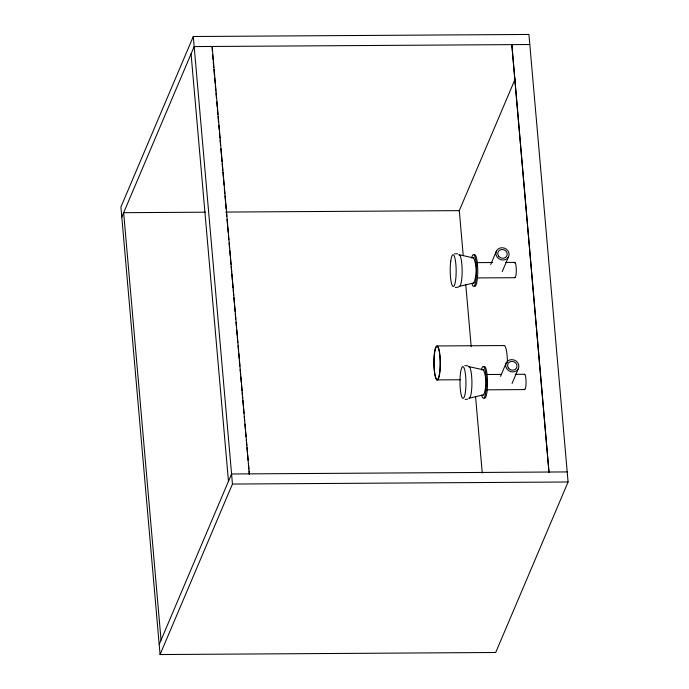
<?xml version="1.0" encoding="UTF-8"?>
<svg xmlns="http://www.w3.org/2000/svg" width="689" height="689" viewBox="0 0 689 689"><rect width="100%" height="100%" fill="white"/><g stroke="black" fill="none" stroke-linecap="round" stroke-linejoin="round"><path stroke-width="1.03" d="M193.29 36.508L120.919 207.001L160.072 654.55L495.71 652.492L568.081 481.999L528.928 34.45L193.29 36.508L232.451 484.048L160.072 654.55M121.798 217.078L194.169 46.576L529.807 44.518M159.193 644.482L231.564 473.98L567.202 471.922M459.107 211.075L515.165 79.011M490.714 264.498L496.511 250.839M502.264 271.561L508.482 256.928A6.718 6.055 23 0 0 501.954 247.721A6.718 6.055 23 0 0 497.053 256.997A6.718 6.055 23 0 0 508.482 256.928M500.507 376.383L506.303 362.724M512.056 383.446L518.266 368.813A6.718 6.055 23 0 0 511.746 359.615A6.718 6.055 23 0 0 506.837 368.882A6.718 6.055 23 0 0 518.266 368.813M459.701 286.245L473.972 282.886C476.788 275.212 476.848 265.558 473.739 257.987L459.408 254.792M469.485 398.13L483.764 394.771C486.58 387.106 486.641 377.451 483.532 369.881L469.2 366.677M458.349 287.149L455.36 287.52M454.507 253.828L457.522 253.733M467.616 399.207L465.153 399.405M473.128 258.048L473.739 257.987M473.36 282.946L473.972 282.886M464.834 365.601L467.831 365.79M482.92 369.933L483.532 369.881M483.144 394.831L483.764 394.771M205.417 212.186L123.658 212.694L161.054 640.098M225.854 212.066L459.296 210.636L463.232 255.628M476.788 262.63L492.695 262.526M505.416 262.449L514.959 262.397M477.615 277.925L514.726 277.701M437.36 345.956L504.494 345.551M486.58 374.515L501.42 374.42M515.208 374.334L524.751 374.282M436.843 379.915A17.087 3.204 89.6 0 0 439.995 356.118A17.087 3.204 89.6 0 0 434.466 352.777A17.087 3.204 89.6 0 0 436.843 379.915L460.286 379.768M486.339 389.819L524.518 389.586M232.451 484.048L568.081 481.999M465.764 284.548L471.198 346.679M475.599 397.019L482.257 473.076M212.315 51.244L212.152 46.464L249.34 474.368L249.056 471.147M212.6 54.457L213.065 59.814M213.254 61.958L213.719 67.315M213.909 69.451L214.382 74.808M214.658 78.021L215.132 83.378M215.312 85.522L215.786 90.879M215.976 93.024L216.441 98.372M216.725 101.593L217.19 106.941M217.38 109.086L217.845 114.443M218.034 116.587L218.499 121.944M218.783 125.157L219.162 129.437M219.438 132.65L219.912 138.007M220.092 140.151L220.566 145.508M220.842 148.721L221.315 154.078M221.505 156.222L221.97 161.579M222.159 163.715L222.719 170.149M222.909 172.284L223.374 177.641M223.563 179.786L224.028 185.143M224.313 188.355L224.786 193.712M224.967 195.857L225.441 201.214M225.622 203.35L226.095 208.707M226.38 211.919L226.75 216.208M227.034 219.421L227.499 224.778M227.689 226.922L228.154 232.279M228.438 235.492L228.808 239.772M229.093 242.984L229.566 248.341M229.747 250.486L230.221 255.843M230.496 259.055L230.97 264.412M231.159 266.557L231.625 271.905M231.814 274.05L232.374 280.475M232.563 282.619L233.028 287.976M233.218 290.121L233.683 295.478M233.872 297.614L234.346 302.971M234.622 306.183L235.095 311.54M235.276 313.684L235.75 319.041M236.026 322.254L236.405 326.543M236.689 329.755L237.154 335.112M237.343 337.248L237.808 342.605M238.093 345.818L238.463 350.107M238.747 353.319L239.212 358.676M239.402 360.821L239.875 366.178M240.151 369.39L240.625 374.747M240.805 376.883L241.279 382.24M241.469 384.384L242.028 390.809M242.218 392.954L242.683 398.311M242.873 400.455L243.338 405.804M243.527 407.948L243.992 413.305M244.276 416.518L244.655 420.807M244.931 424.019L245.405 429.376M245.585 431.521L246.059 436.869M246.335 440.09L246.808 445.439M246.998 447.583L247.463 452.94M247.652 455.084L248.118 460.441M248.402 463.654L248.867 469.011M191.068 53.88L228.464 481.292M481.413 369.941A15.864 2.971 89.6 0 1 485.426 371.431A15.864 2.971 89.6 0 1 485.633 392.859A15.864 2.971 89.6 0 1 481.645 395.116M484.005 366.66A15.864 2.971 89.6 0 1 487.511 382.059A15.864 2.971 89.6 0 1 484.298 398.113M468.425 366.755A15.864 2.971 89.6 0 1 471.922 382.162A15.864 2.971 89.6 0 1 468.709 398.208M524.372 374.316A7.7 1.447 89.6 0 1 526.069 382.8A7.7 1.447 89.6 0 1 524.148 389.096M503.659 345.628A17.087 3.204 89.6 0 1 507.431 362.664M471.629 258.056A15.864 2.971 89.6 0 1 475.643 259.546A15.864 2.971 89.6 0 1 475.841 280.974A15.864 2.971 89.6 0 1 471.862 283.222M474.213 254.775A15.864 2.971 89.6 0 1 477.718 270.174A15.864 2.971 89.6 0 1 474.506 286.228M458.633 254.87A15.864 2.971 89.6 0 1 462.138 270.269A15.864 2.971 89.6 0 1 458.926 286.323M514.227 262.983A7.7 1.447 89.6 0 1 516.285 269.907A7.7 1.447 89.6 0 1 514.356 277.211M511.824 44.63L549.012 472.525L511.824 44.63M460.519 373.05A15.864 2.971 89.6 0 0 462.724 398.242A15.864 2.971 89.6 0 0 465.652 376.151A15.864 2.971 89.6 0 0 460.519 373.05M508.396 367.995A4.797 4.323 23 0 0 516.561 367.943A4.797 4.323 23 0 0 511.901 361.372A4.797 4.323 23 0 0 508.396 367.995M434.57 353.181A16.407 3.075 89.6 0 0 436.852 379.243A16.407 3.075 89.6 0 0 439.883 356.385A16.407 3.075 89.6 0 0 434.57 353.181M450.727 261.165A15.864 2.971 89.6 0 0 452.931 286.357A15.864 2.971 89.6 0 0 455.86 264.257A15.864 2.971 89.6 0 0 450.727 261.165M498.603 256.11A4.797 4.323 23 0 0 506.768 256.058A4.797 4.323 23 0 0 502.109 249.478A4.797 4.323 23 0 0 498.603 256.11"/></g></svg>
